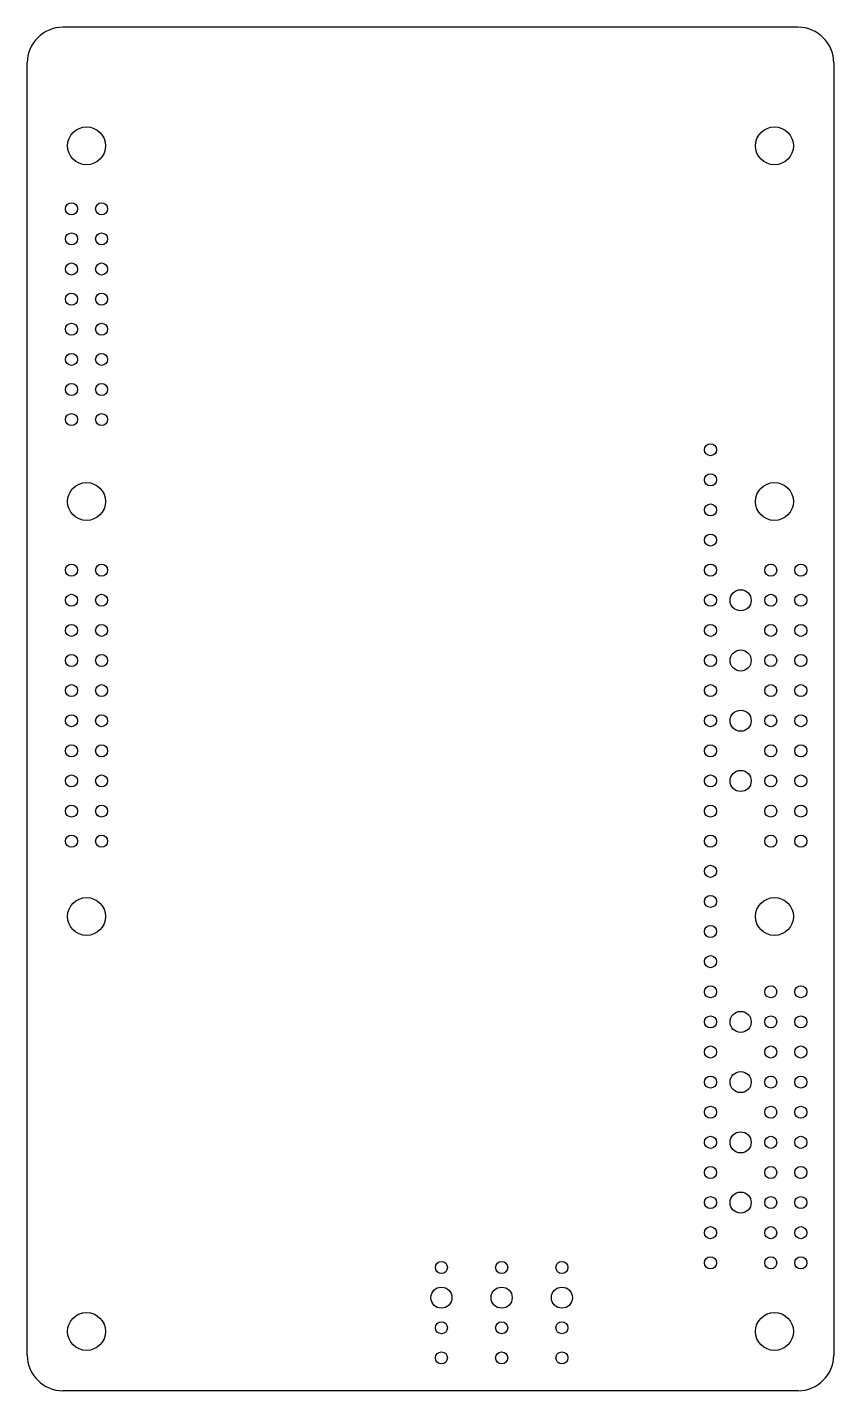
# Model space of a CAD drawing. Header units: millimetres. Extents: x -5 to 63, y -40 to 75.
import ezdxf

# ---------------------------------------------------------------- set-up
doc = ezdxf.new("R2010")
doc.units = ezdxf.units.MM
doc.layers.add('Shape2DView', color=7, linetype='CONTINUOUS')

msp = doc.modelspace()

# ---------------------------------------------------------------- linework, layer by layer
at = {"layer": 'Shape2DView'}
for p, q in [((60, 75), (-2, 75)), ((-5, -37), (-5, 72)), ((63, 72), (63, -37)), ((60, -40), (-2, -40))]:
    msp.add_line(p, q, dxfattribs=at)
for centre, radius in [((0, 65), 1.6), ((58, 65), 1.6), ((-1.27, 59.69), 0.508), ((1.27, 59.69), 0.508), ((-1.27, 57.15), 0.508), ((1.27, 57.15), 0.508), ((-1.27, 54.61), 0.508), ((1.27, 54.61), 0.508), ((-1.27, 52.07), 0.508), ((1.27, 52.07), 0.508), ((-1.27, 49.53), 0.508), ((1.27, 49.53), 0.508), ((-1.27, 46.99), 0.508), ((1.27, 46.99), 0.508), ((-1.27, 44.45), 0.508), ((1.27, 44.45), 0.508), ((-1.27, 41.91), 0.508), ((1.27, 41.91), 0.508), ((52.61, 39.37), 0.508), ((52.61, 36.83), 0.508), ((0, 35), 1.6), ((58, 35), 1.6), ((52.61, 34.29), 0.508), ((52.61, 31.75), 0.508), ((-1.27, 29.21), 0.508), ((1.27, 29.21), 0.508), ((52.61, 29.21), 0.508), ((57.69, 29.21), 0.508), ((60.23, 29.21), 0.508), ((-1.27, 26.67), 0.508), ((1.27, 26.67), 0.508), ((52.61, 26.67), 0.508), ((55.15, 26.67), 0.889), ((57.69, 26.67), 0.508), ((60.23, 26.67), 0.508), ((-1.27, 24.13), 0.508), ((1.27, 24.13), 0.508), ((52.61, 24.13), 0.508), ((57.69, 24.13), 0.508), ((60.23, 24.13), 0.508), ((-1.27, 21.59), 0.508), ((1.27, 21.59), 0.508), ((52.61, 21.59), 0.508), ((55.15, 21.59), 0.889), ((57.69, 21.59), 0.508), ((60.23, 21.59), 0.508), ((-1.27, 19.05), 0.508), ((1.27, 19.05), 0.508), ((52.61, 19.05), 0.508), ((57.69, 19.05), 0.508), ((60.23, 19.05), 0.508), ((55.15, 16.51), 0.889), ((-1.27, 16.51), 0.508), ((1.27, 16.51), 0.508), ((52.61, 16.51), 0.508), ((57.69, 16.51), 0.508), ((60.23, 16.51), 0.508), ((-1.27, 13.97), 0.508), ((1.27, 13.97), 0.508), ((52.61, 13.97), 0.508), ((57.69, 13.97), 0.508), ((60.23, 13.97), 0.508), ((-1.27, 11.43), 0.508), ((1.27, 11.43), 0.508), ((52.61, 11.43), 0.508), ((55.15, 11.43), 0.889), ((57.69, 11.43), 0.508), ((60.23, 11.43), 0.508), ((-1.27, 8.89), 0.508), ((1.27, 8.89), 0.508), ((52.61, 8.89), 0.508), ((57.69, 8.89), 0.508), ((60.23, 8.89), 0.508), ((-1.27, 6.35), 0.508), ((1.27, 6.35), 0.508), ((52.61, 6.35), 0.508), ((57.69, 6.35), 0.508), ((60.23, 6.35), 0.508), ((52.61, 3.81), 0.508), ((0, 0), 1.6), ((52.61, 1.27), 0.508), ((58, 0), 1.6), ((52.61, -1.27), 0.508), ((52.61, -3.81), 0.508), ((52.61, -6.35), 0.508), ((57.69, -6.35), 0.508), ((60.23, -6.35), 0.508), ((55.15, -8.89), 0.889), ((52.61, -8.89), 0.508), ((57.69, -8.89), 0.508), ((60.23, -8.89), 0.508), ((52.61, -11.43), 0.508), ((57.69, -11.43), 0.508), ((60.23, -11.43), 0.508), ((52.61, -13.97), 0.508), ((55.15, -13.97), 0.889), ((57.69, -13.97), 0.508), ((60.23, -13.97), 0.508), ((52.61, -16.51), 0.508), ((57.69, -16.51), 0.508), ((60.23, -16.51), 0.508), ((55.15, -19.05), 0.889), ((52.61, -19.05), 0.508), ((57.69, -19.05), 0.508), ((60.23, -19.05), 0.508), ((52.61, -21.59), 0.508), ((57.69, -21.59), 0.508), ((60.23, -21.59), 0.508), ((52.61, -24.13), 0.508), ((55.15, -24.13), 0.889), ((57.69, -24.13), 0.508), ((60.23, -24.13), 0.508), ((52.61, -26.67), 0.508), ((57.69, -26.67), 0.508), ((60.23, -26.67), 0.508), ((52.61, -29.21), 0.508), ((57.69, -29.21), 0.508), ((60.23, -29.21), 0.508), ((29.92, -29.61), 0.508), ((35, -29.61), 0.508), ((40.08, -29.61), 0.508), ((29.92, -32.15), 0.889), ((35, -32.15), 0.889), ((40.08, -32.15), 0.889), ((0, -35), 1.6), ((29.92, -34.69), 0.508), ((35, -34.69), 0.508), ((40.08, -34.69), 0.508), ((58, -35), 1.6), ((29.92, -37.23), 0.508), ((35, -37.23), 0.508), ((40.08, -37.23), 0.508)]:
    msp.add_circle(centre, radius, dxfattribs=at)
for centre, start, end in [((-2, 72), 90, 180), ((60, 72), 0, 90), ((-2, -37), 180, -90), ((60, -37), -90, 0)]:
    msp.add_arc(centre, 3, start, end, dxfattribs=at)

doc.saveas('drawing.dxf')
